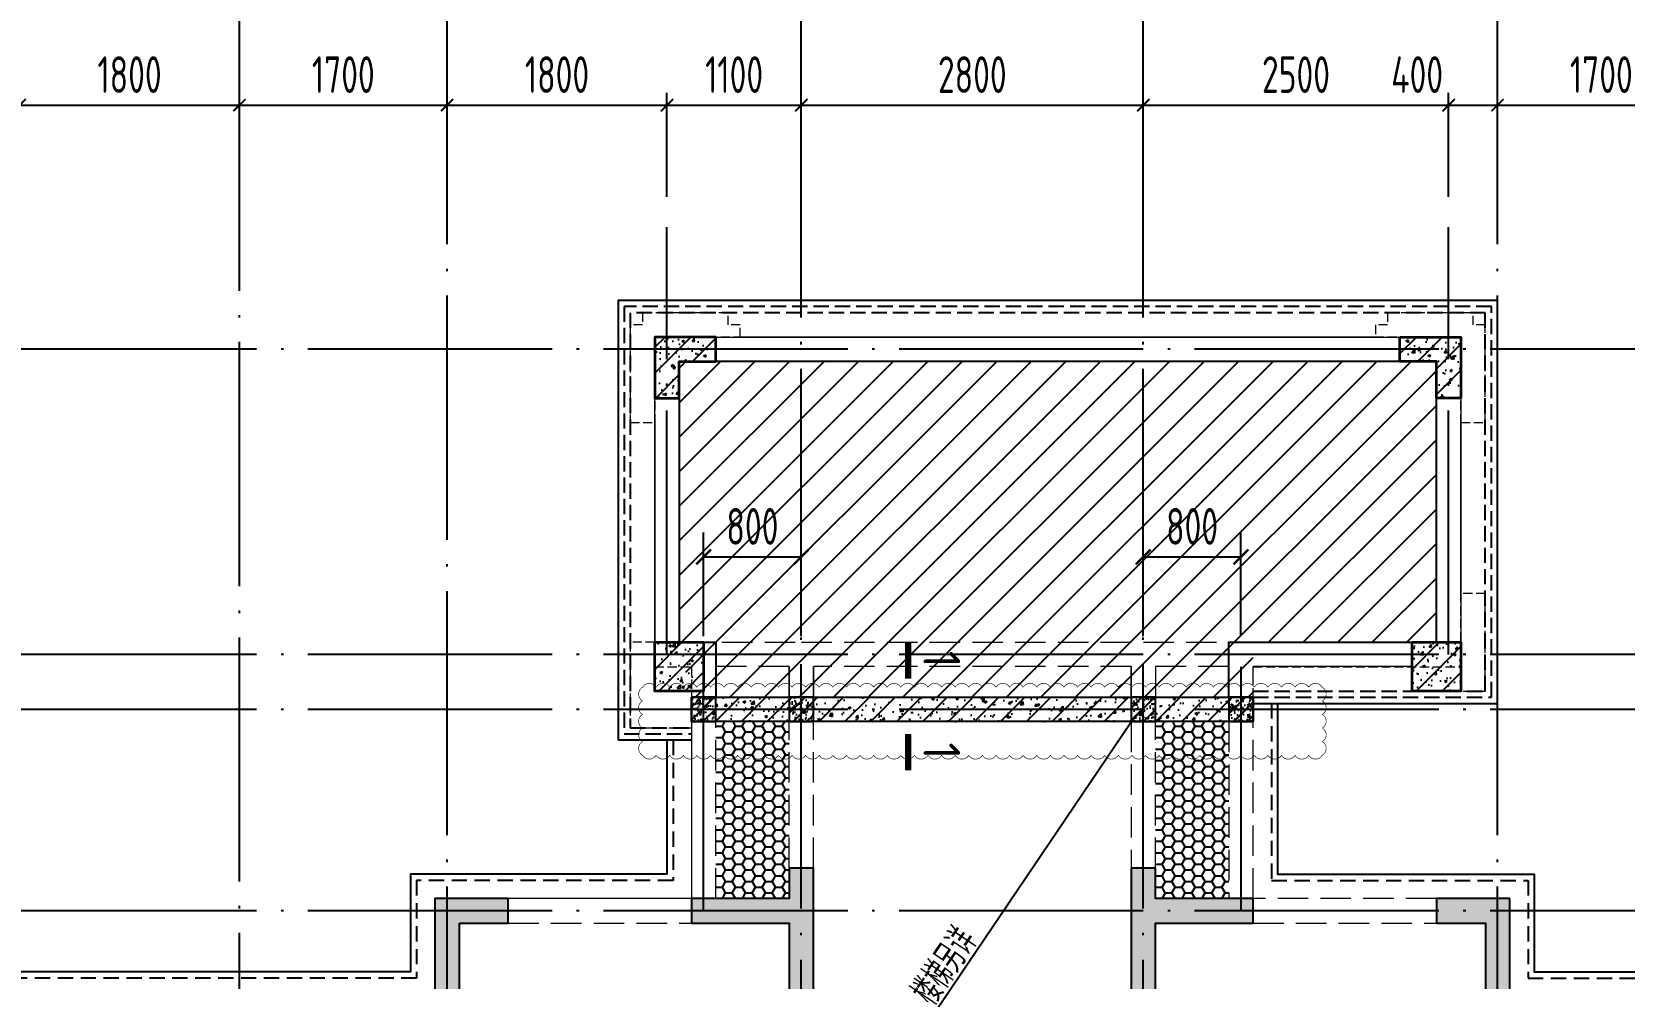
# Model space of a CAD drawing. Extents: x -668857 to 185752, y -270966 to 286822.
# Drawn here: x -175291 to -162254, y 136640 to 144392 of the extents above; entities that cross this region are included whole.
import ezdxf

# ---------------------------------------------------------------- set-up
doc = ezdxf.new("R2010")
doc.units = 0
doc.header["$LTSCALE"] = 1000
for name, pattern in [('__DASH', [0.35, 0.25, -0.1]), ('DASH', [0.35, 0.25, -0.1]), ('DOTE', [2.42, 2, -0.2, 0.02, -0.2]), ('HIDDEN', [0.375, 0.25, -0.125])]:
    doc.linetypes.add(name, pattern=pattern)
doc.layers.get('0').update_dxf_attribs({"linetype": 'CONTINUOUS'})
doc.layers.get('DEFPOINTS').update_dxf_attribs({"linetype": 'CONTINUOUS'})
for name, color, linetype in [('A-AXIS', 1, 'CONTINUOUS'), ('A-DOTE', 10, 'DOTE'), ('HATCH', 8, 'CONTINUOUS'), ('ROOF', 183, 'CONTINUOUS'), ('S-B板填充', 251, 'CONTINUOUS'), ('S-B板边线', 2, 'CONTINUOUS'), ('S-B板配筋号', 7, 'CONTINUOUS'), ('S-L主梁线', 4, 'DASH'), ('S-Q墙填充', 252, 'CONTINUOUS'), ('S-Q墙实线', 6, 'CONTINUOUS'), ('S-Q墙标注', 3, 'CONTINUOUS'), ('S-Y一般标注', 3, 'CONTINUOUS'), ('S-Z柱填充', 252, 'CONTINUOUS'), ('S-Z柱实线', 6, 'CONTINUOUS'), ('S-构造柱', 212, 'CONTINUOUS'), ('THICK', 6, 'CONTINUOUS'), ('看线', 251, 'CONTINUOUS')]:
    doc.layers.add(name, color=color, linetype=linetype)
doc.layers.add('审图修改', color=2, linetype='CONTINUOUS', plot=False)
doc.layers.add('配箍校核', color=34, linetype='CONTINUOUS', plot=False)
doc.layers.add('平面-看线', color=45, linetype='CONTINUOUS', lineweight=15)
doc.styles.add('TSSD_DIMENSION', font='Tssdeng.shx', dxfattribs={"width": 0.7, "bigfont": 'tssdchn.shx'})
doc.styles.add('TSSD_Label', font='Tssdeng.shx', dxfattribs={"width": 0.7, "bigfont": 'hztxt.shx'})
doc.styles.add('TSSD_REIN', font='tssdeng.shx', dxfattribs={"width": 0.7, "height": 300, "bigfont": 'tssdchn.shx'})
doc.styles.add('结构文字', font='zstxt.shx', dxfattribs={"width": 0.7, "bigfont": 'zshz.shx'})
doc.dimstyles.new('STRUCK', dxfattribs={"dimtxt": 400, "dimasz": 121, "dimexe": 200, "dimexo": 150, "dimgap": 115, "dimtad": 1, "dimdec": 0, "dimdsep": 46, "dimtxsty": '结构文字', "dimblk": 'ARCHTICK', "dimcen": 400, "dimclrd": 3, "dimclre": 3, "dimclrt": 7, "dimadec": 0, "dimazin": 0, "dimtfac": 1, "dimtdec": 0, "dimtix": 1, "dimtmove": 2, "dimatfit": 3, "dimldrblk": '_DIMX', "dimfxl": 1, "dimtolj": 1, "dimtzin": 0, "dimarcsym": 0})
doc.dimstyles.new('TSSD_100_100', dxfattribs={"dimtxt": 300, "dimasz": 100, "dimexe": 100, "dimexo": 250, "dimgap": 100, "dimtad": 1, "dimdec": 0, "dimzin": 0, "dimdsep": 46, "dimtxsty": 'TSSD_DIMENSION', "dimblk": 'ARCHTICK', "dimcen": 0, "dimdle": 100, "dimclrt": 7, "dimadec": 0, "dimazin": 0, "dimtfac": 1, "dimtdec": 0, "dimtix": 1, "dimtmove": 2, "dimatfit": 3, "dimldrblk": 'ARCHTICK', "dimfxl": 1, "dimtolj": 1, "dimtzin": 0, "dimarcsym": 0})
pattern_1 = [(50, (46738.58, -83346.06), (215.17805, -18.82564), [22.5, -247.5]), (355, (46738.58, -83346.06), (-41.6254, 225.65764), [18, -198]), (100.4514, (46756.5, -83347.63), (173.55281, 206.83186), [19.12206, -210.34263]), (46.1842, (46738.58, -83286.06), (320.1723, -49.6557), [33.75, -371.25]), (96.6356, (46765.26, -83290.2), (280.3988, 292.23536), [28.6831, -315.5139]), (351.1842, (46738.58, -83286.06), (280.3986, 292.2356), [27, -297]), (21, (46768.58, -83301.06), (179.07212, -120.78567), [22.5, -247.5]), (326, (46768.58, -83301.06), (72.9946, 217.545), [18, -198]), (71.4514, (46783.5, -83311.13), (252.0668, 96.75915), [19.12206, -210.34263]), (37.5, (46738.58, -83346.06), (3.647957, 99.868156), [0, -195.6, 0, -201, 0, -198.75]), (7.5, (46738.58, -83346.06), (78.92086, 118.323514), [0, -114.6, 0, -191.1, 0, -75.75]), (327.5, (46671.68, -83346.06), (160.14673, -6.76646), [0, -75, 0, -234, 0, -310.5]), (317.5, (46641.68, -83346.06), (174.95585, 30.0315), [0, -97.5, 0, -155.4, 0, -220.5]), (45, (46738.58, -83346.06), (-106.06602, 106.06602), [])]

# ---------------------------------------------------------------- blocks, each defined once
blk = doc.blocks.new('_ArchTick')
at = {"color": 0, "linetype": 'ByBlock', "const_width": 0.15}
blk.add_lwpolyline([(-0.5, -0.5), (0.5, 0.5)], dxfattribs=at)
blk = doc.blocks.new('*D95')
at = {"layer": 'DEFPOINTS', "color": 0, "transparency": 16777216}
for p in [(34300, 22100), (31400, 21100), (34300, 21100)]:
    blk.add_point(p, dxfattribs=at)
at = {"layer": 'S-Y一般标注', "color": 0, "lineweight": -2, "transparency": 16777216}
for p, q in [((31400, 21350), (31400, 22200)), ((34300, 21350), (34300, 22200)), ((31300, 22100), (34400, 22100))]:
    blk.add_line(p, q, dxfattribs=at)
at = {"layer": 'S-Y一般标注', "color": 0, "lineweight": -2, "transparency": 16777216, "xscale": 100, "yscale": 100, "zscale": 100, "rotation": 180}
blk.add_blockref('_ArchTick', (31400, 22100), dxfattribs=at)
at = {"layer": 'S-Y一般标注', "color": 0, "lineweight": -2, "transparency": 16777216, "xscale": 100, "yscale": 100, "zscale": 100}
blk.add_blockref('_ArchTick', (34300, 22100), dxfattribs=at)
at = {"layer": 'S-Y一般标注', "color": 7, "transparency": 16777216, "insert": (32850, 22350), "char_height": 300, "attachment_point": 5, "style": 'TSSD_DIMENSION'}
blk.add_mtext('\\A1;2900', dxfattribs=at)
blk = doc.blocks.new('*D96')
at = {"layer": 'DEFPOINTS', "color": 0, "transparency": 16777216}
for p in [(36100, 22100), (34300, 21100), (36100, 21100)]:
    blk.add_point(p, dxfattribs=at)
at = {"layer": 'S-Y一般标注', "color": 0, "lineweight": -2, "transparency": 16777216}
for p, q in [((34300, 21350), (34300, 22200)), ((36100, 21350), (36100, 22200)), ((34200, 22100), (36200, 22100))]:
    blk.add_line(p, q, dxfattribs=at)
at = {"layer": 'S-Y一般标注', "color": 0, "lineweight": -2, "transparency": 16777216, "xscale": 100, "yscale": 100, "zscale": 100, "rotation": 180}
blk.add_blockref('_ArchTick', (34300, 22100), dxfattribs=at)
at = {"layer": 'S-Y一般标注', "color": 0, "lineweight": -2, "transparency": 16777216, "xscale": 100, "yscale": 100, "zscale": 100}
blk.add_blockref('_ArchTick', (36100, 22100), dxfattribs=at)
at = {"layer": 'S-Y一般标注', "color": 7, "transparency": 16777216, "insert": (35200, 22350), "char_height": 300, "attachment_point": 5, "style": 'TSSD_DIMENSION'}
blk.add_mtext('\\A1;1800', dxfattribs=at)
blk = doc.blocks.new('*D97')
at = {"layer": 'DEFPOINTS', "color": 0, "transparency": 16777216}
for p in [(37800, 22100), (36100, 21100), (37800, 21100)]:
    blk.add_point(p, dxfattribs=at)
at = {"layer": 'S-Y一般标注', "color": 0, "lineweight": -2, "transparency": 16777216}
for p, q in [((36100, 21350), (36100, 22200)), ((37800, 21350), (37800, 22200)), ((36000, 22100), (37900, 22100))]:
    blk.add_line(p, q, dxfattribs=at)
at = {"layer": 'S-Y一般标注', "color": 0, "lineweight": -2, "transparency": 16777216, "xscale": 100, "yscale": 100, "zscale": 100, "rotation": 180}
blk.add_blockref('_ArchTick', (36100, 22100), dxfattribs=at)
at = {"layer": 'S-Y一般标注', "color": 0, "lineweight": -2, "transparency": 16777216, "xscale": 100, "yscale": 100, "zscale": 100}
blk.add_blockref('_ArchTick', (37800, 22100), dxfattribs=at)
at = {"layer": 'S-Y一般标注', "color": 7, "transparency": 16777216, "insert": (36950, 22350), "char_height": 300, "attachment_point": 5, "style": 'TSSD_DIMENSION'}
blk.add_mtext('\\A1;1700', dxfattribs=at)
blk = doc.blocks.new('*D98')
at = {"layer": 'DEFPOINTS', "color": 0, "transparency": 16777216}
for p in [(40700, 22100), (39600, 21100), (40700, 21100)]:
    blk.add_point(p, dxfattribs=at)
at = {"layer": 'S-Y一般标注', "color": 0, "lineweight": -2, "transparency": 16777216}
for p, q in [((39600, 21350), (39600, 22200)), ((40700, 21350), (40700, 22200)), ((39500, 22100), (40800, 22100))]:
    blk.add_line(p, q, dxfattribs=at)
at = {"layer": 'S-Y一般标注', "color": 0, "lineweight": -2, "transparency": 16777216, "xscale": 100, "yscale": 100, "zscale": 100, "rotation": 180}
blk.add_blockref('_ArchTick', (39600, 22100), dxfattribs=at)
at = {"layer": 'S-Y一般标注', "color": 0, "lineweight": -2, "transparency": 16777216, "xscale": 100, "yscale": 100, "zscale": 100}
blk.add_blockref('_ArchTick', (40700, 22100), dxfattribs=at)
at = {"layer": 'S-Y一般标注', "color": 7, "transparency": 16777216, "insert": (40150, 22350), "char_height": 300, "attachment_point": 5, "style": 'TSSD_DIMENSION'}
blk.add_mtext('\\A1;1100', dxfattribs=at)
blk = doc.blocks.new('*D99')
at = {"layer": 'DEFPOINTS', "color": 0, "transparency": 16777216}
for p in [(43500, 22100), (40700, 21100), (43500, 21100)]:
    blk.add_point(p, dxfattribs=at)
at = {"layer": 'S-Y一般标注', "color": 0, "lineweight": -2, "transparency": 16777216}
for p, q in [((40700, 21350), (40700, 22200)), ((43500, 21350), (43500, 22200)), ((40600, 22100), (43600, 22100))]:
    blk.add_line(p, q, dxfattribs=at)
at = {"layer": 'S-Y一般标注', "color": 0, "lineweight": -2, "transparency": 16777216, "xscale": 100, "yscale": 100, "zscale": 100, "rotation": 180}
blk.add_blockref('_ArchTick', (40700, 22100), dxfattribs=at)
at = {"layer": 'S-Y一般标注', "color": 0, "lineweight": -2, "transparency": 16777216, "xscale": 100, "yscale": 100, "zscale": 100}
blk.add_blockref('_ArchTick', (43500, 22100), dxfattribs=at)
at = {"layer": 'S-Y一般标注', "color": 7, "transparency": 16777216, "insert": (42100, 22350), "char_height": 300, "attachment_point": 5, "style": 'TSSD_DIMENSION'}
blk.add_mtext('\\A1;2800', dxfattribs=at)
blk = doc.blocks.new('*D100')
at = {"layer": 'DEFPOINTS', "color": 0, "transparency": 16777216}
for p in [(46400, 22100), (46000, 21100), (46400, 21100)]:
    blk.add_point(p, dxfattribs=at)
at = {"layer": 'S-Y一般标注', "color": 0, "lineweight": -2, "transparency": 16777216}
for p, q in [((46000, 21350), (46000, 22200)), ((46400, 21350), (46400, 22200)), ((45900, 22100), (46500, 22100))]:
    blk.add_line(p, q, dxfattribs=at)
at = {"layer": 'S-Y一般标注', "color": 0, "lineweight": -2, "transparency": 16777216, "xscale": 100, "yscale": 100, "zscale": 100, "rotation": 180}
blk.add_blockref('_ArchTick', (46000, 22100), dxfattribs=at)
at = {"layer": 'S-Y一般标注', "color": 0, "lineweight": -2, "transparency": 16777216, "xscale": 100, "yscale": 100, "zscale": 100}
blk.add_blockref('_ArchTick', (46400, 22100), dxfattribs=at)
at = {"layer": 'S-Y一般标注', "color": 7, "transparency": 16777216, "insert": (45742, 22350), "char_height": 300, "attachment_point": 5, "style": 'TSSD_DIMENSION'}
blk.add_mtext('\\A1;400', dxfattribs=at)
blk = doc.blocks.new('*D101')
at = {"layer": 'DEFPOINTS', "color": 0, "transparency": 16777216}
for p in [(48100, 22100), (46400, 21100), (48100, 21100)]:
    blk.add_point(p, dxfattribs=at)
at = {"layer": 'S-Y一般标注', "color": 0, "lineweight": -2, "transparency": 16777216}
for p, q in [((46400, 21350), (46400, 22200)), ((48100, 21350), (48100, 22200)), ((46300, 22100), (48200, 22100))]:
    blk.add_line(p, q, dxfattribs=at)
at = {"layer": 'S-Y一般标注', "color": 0, "lineweight": -2, "transparency": 16777216, "xscale": 100, "yscale": 100, "zscale": 100, "rotation": 180}
blk.add_blockref('_ArchTick', (46400, 22100), dxfattribs=at)
at = {"layer": 'S-Y一般标注', "color": 0, "lineweight": -2, "transparency": 16777216, "xscale": 100, "yscale": 100, "zscale": 100}
blk.add_blockref('_ArchTick', (48100, 22100), dxfattribs=at)
at = {"layer": 'S-Y一般标注', "color": 7, "transparency": 16777216, "insert": (47250, 22350), "char_height": 300, "attachment_point": 5, "style": 'TSSD_DIMENSION'}
blk.add_mtext('\\A1;1700', dxfattribs=at)
blk = doc.blocks.new('*D120')
at = {"layer": 'DEFPOINTS', "color": 0, "transparency": 16777216}
for p in [(39600, 22100), (37800, 21100), (39600, 21100)]:
    blk.add_point(p, dxfattribs=at)
at = {"layer": 'S-Y一般标注', "color": 0, "lineweight": -2, "transparency": 16777216}
for p, q in [((37800, 21350), (37800, 22200)), ((39600, 21350), (39600, 22200)), ((37700, 22100), (39700, 22100))]:
    blk.add_line(p, q, dxfattribs=at)
at = {"layer": 'S-Y一般标注', "color": 0, "lineweight": -2, "transparency": 16777216, "xscale": 100, "yscale": 100, "zscale": 100, "rotation": 180}
blk.add_blockref('_ArchTick', (37800, 22100), dxfattribs=at)
at = {"layer": 'S-Y一般标注', "color": 0, "lineweight": -2, "transparency": 16777216, "xscale": 100, "yscale": 100, "zscale": 100}
blk.add_blockref('_ArchTick', (39600, 22100), dxfattribs=at)
at = {"layer": 'S-Y一般标注', "color": 7, "transparency": 16777216, "insert": (38700, 22350), "char_height": 300, "attachment_point": 5, "style": 'TSSD_DIMENSION'}
blk.add_mtext('\\A1;1800', dxfattribs=at)
blk = doc.blocks.new('*D121')
at = {"layer": 'DEFPOINTS', "color": 0, "transparency": 16777216}
for p in [(46000, 22100), (43500, 21100), (46000, 21100)]:
    blk.add_point(p, dxfattribs=at)
at = {"layer": 'S-Y一般标注', "color": 0, "lineweight": -2, "transparency": 16777216}
for p, q in [((43500, 21350), (43500, 22200)), ((46000, 21350), (46000, 22200)), ((43400, 22100), (46100, 22100))]:
    blk.add_line(p, q, dxfattribs=at)
at = {"layer": 'S-Y一般标注', "color": 0, "lineweight": -2, "transparency": 16777216, "xscale": 100, "yscale": 100, "zscale": 100, "rotation": 180}
blk.add_blockref('_ArchTick', (43500, 22100), dxfattribs=at)
at = {"layer": 'S-Y一般标注', "color": 0, "lineweight": -2, "transparency": 16777216, "xscale": 100, "yscale": 100, "zscale": 100}
blk.add_blockref('_ArchTick', (46000, 22100), dxfattribs=at)
at = {"layer": 'S-Y一般标注', "color": 7, "transparency": 16777216, "insert": (44750, 22350), "char_height": 300, "attachment_point": 5, "style": 'TSSD_DIMENSION'}
blk.add_mtext('\\A1;2500', dxfattribs=at)
blk = doc.blocks.new('20210729.03492876')
at = {"layer": 'ROOF', "ltscale": 0.8}
for points in [[(40100, 13200), (42100, 13200), (42100, 16500), (34900, 16500), (34900, 12900), (35500, 12900)], [(39900, 13250), (39900, 13700), (41600, 13700), (41600, 16000), (35400, 16000), (35400, 13700), (35700, 13700), (35700, 13250)]]:
    blk.add_lwpolyline(points, dxfattribs=at)
at = {"layer": 'ROOF', "linetype": '__DASH', "ltscale": 0.5}
for points in [[(40100, 13250), (42050, 13250), (42050, 16450), (34950, 16450), (34950, 12950), (35500, 12950)], [(40100, 13300), (42000, 13300), (42000, 16400), (35000, 16400), (35000, 13000), (35500, 13000)]]:
    blk.add_lwpolyline(points, dxfattribs=at)
at = {"layer": '平面-看线', "linetype": 'DASH', "ltscale": 0.3}
for points in [[(40100, 13250), (40100, 13500), (41400, 13500), (41400, 13300), (42000, 13300), (42000, 14100), (41800, 14100), (41800, 15500), (42000, 15500), (42000, 16300), (41900, 16300), (41900, 16400), (41610, 16400), (41610, 16400), (41490, 16400), (41490, 16400), (41200, 16400), (41200, 16300), (41100, 16300), (41100, 16200), (35900, 16200), (35900, 16300), (35800, 16300), (35800, 16400), (35510, 16400), (35510, 16400), (35390, 16400), (35390, 16400), (35100, 16400), (35100, 16300), (35000, 16300), (35000, 15500), (35200, 15500), (35200, 13700), (35000, 13700), (35000, 13000), (35500, 13000)], [(40100, 13250), (40100, 13500), (41800, 13500), (41800, 16200), (35200, 16200), (35200, 13500), (35500, 13500), (35500, 13250)]]:
    blk.add_lwpolyline(points, dxfattribs=at)
at = {"layer": '看线', "color": 201, "linetype": 'HIDDEN', "ltscale": 0.5}
for points in [[(40250, 13200), (40250, 11750), (42350, 11750), (42350, 10950), (48750, 10950), (48750, 9950), (50550, 9950), (50550, 1550), (47600, 1550)], [(35350, 12900), (35350, 11750), (33250, 11750), (33250, 10950), (26850, 10950), (26850, 10950), (25300, 10950)]]:
    blk.add_lwpolyline(points, dxfattribs=at)
at = {"layer": '看线', "color": 201}
for points in [[(40300, 13200), (40300, 11800), (42400, 11800), (42400, 11000), (48800, 11000), (48800, 10000), (50600, 10000), (50600, 1500), (47750, 1500)], [(35300, 12900), (35300, 11800), (33200, 11800), (33200, 11000), (26800, 11000), (26800, 11000), (25300, 11000)]]:
    blk.add_lwpolyline(points, dxfattribs=at)
blk = doc.blocks.new('20210807.15313138')
at = {"layer": 'S-Q墙填充'}
h = blk.add_hatch(color=252, dxfattribs=at)
h.dxf.hatch_style = 1
h.paths.add_polyline_path([(97216, 67840), (97216, 68190), (97016, 68190), (97016, 67940), (96216, 67940), (96216, 67740), (97016, 67740), (97016, 66540), (97216, 66540)])
h = blk.add_hatch(color=252, dxfattribs=at)
h.dxf.hatch_style = 1
h.paths.add_polyline_path([(99816, 67840), (99816, 66540), (100016, 66540), (100016, 67740), (100815, 67740), (100815, 67940), (100016, 67940), (100016, 68190), (99816, 68190)])
h = blk.add_hatch(color=252, dxfattribs=at)
h.dxf.hatch_style = 1
h.paths.add_polyline_path([(94316, 67740), (94716, 67740), (94716, 67940), (94116, 67940), (94116, 66940), (94316, 66940)])
h = blk.add_hatch(color=252, dxfattribs=at)
h.dxf.hatch_style = 1
h.paths.add_polyline_path([(102916, 67940), (102316, 67940), (102316, 67740), (102716, 67740), (102716, 66940), (102916, 66940)])
at = {"layer": 'S-Z柱填充'}
h = blk.add_hatch(dxfattribs=at)
h.set_pattern_fill('ARMORED', color=256, scale=30, style=0)
h.set_pattern_definition(pattern_1)
h.paths.add_polyline_path([(96416, 72540), (95916, 72540), (95916, 72040), (96116, 72040), (96116, 72340), (96416, 72340)])
h = blk.add_hatch(dxfattribs=at)
h.set_pattern_fill('ARMORED', color=256, scale=30, style=0)
h.set_pattern_definition(pattern_1)
h.paths.add_polyline_path([(102016, 72540), (102516, 72540), (102516, 72040), (102316, 72040), (102316, 72340), (102016, 72340)])
h = blk.add_hatch(dxfattribs=at)
h.set_pattern_fill('ARMORED', color=256, scale=30, style=0)
h.set_pattern_definition([(50, (-309492.94, 38050.78), (215.178055, -18.82564), [22.5, -247.5]), (355, (-309492.94, 38050.78), (-41.6254, 225.65764), [18, -198]), (100.4514, (-309475.01, 38049.21), (173.55281, 206.83186), [19.12206, -210.34263]), (46.1842, (-309492.94, 38110.78), (320.17231, -49.6557), [33.75, -371.25]), (96.6356, (-309466.26, 38106.65), (280.3988, 292.23536), [28.68309, -315.5139]), (351.1842, (-309492.94, 38110.8), (280.39858, 292.23558), [27, -297]), (21, (-309462.94, 38095.78), (179.072116, -120.78567), [22.5, -247.5]), (326, (-309462.94, 38095.78), (72.9946, 217.54501), [18, -198]), (71.4514, (-309448.02, 38085.72), (252.06679, 96.75915), [19.12206, -210.34263]), (37.5, (-309492.945, 38050.78), (3.647957, 99.868156), [0, -195.6, 0, -201, 0, -198.75]), (7.5, (-309492.94, 38050.78), (78.92086, 118.323514), [0, -114.6, 0, -191.1, 0, -75.75]), (327.5, (-309559.845, 38050.78), (160.146731, -6.766462), [0, -75, 0, -234, 0, -310.5]), (317.5, (-309589.84, 38050.78), (174.95585, 30.031495), [0, -97.5, 0, -155.4, 0, -220.5]), (45, (-309492.94, 38050.78), (-106.066017, 106.066017), [])])
h.paths.add_polyline_path([(95916, 70040), (96316, 70040), (96316, 69640), (95916, 69640)])
h = blk.add_hatch(dxfattribs=at)
h.set_pattern_fill('ARMORED', color=256, scale=30, style=0)
h.set_pattern_definition([(50, (-310292.94, 38050.78), (215.178055, -18.82564), [22.5, -247.5]), (355, (-310292.94, 38050.78), (-41.6254, 225.65764), [18, -198]), (100.4514, (-310275.01, 38049.21), (173.55281, 206.83186), [19.12206, -210.34263]), (46.1842, (-310292.94, 38110.78), (320.17231, -49.6557), [33.75, -371.25]), (96.6356, (-310266.26, 38106.65), (280.3988, 292.23536), [28.68309, -315.5139]), (351.1842, (-310292.94, 38110.8), (280.39858, 292.23558), [27, -297]), (21, (-310262.94, 38095.78), (179.072116, -120.78567), [22.5, -247.5]), (326, (-310262.94, 38095.78), (72.9946, 217.54501), [18, -198]), (71.4514, (-310248.02, 38085.72), (252.06679, 96.75915), [19.12206, -210.34263]), (37.5, (-310292.945, 38050.78), (3.647957, 99.868156), [0, -195.6, 0, -201, 0, -198.75]), (7.5, (-310292.94, 38050.78), (78.92086, 118.323514), [0, -114.6, 0, -191.1, 0, -75.75]), (327.5, (-310359.845, 38050.78), (160.146731, -6.766462), [0, -75, 0, -234, 0, -310.5]), (317.5, (-310389.84, 38050.78), (174.95585, 30.031495), [0, -97.5, 0, -155.4, 0, -220.5]), (45, (-310292.94, 38050.78), (-106.066017, 106.066017), [])])
h.paths.add_polyline_path([(102116, 70040), (102516, 70040), (102516, 69640), (102116, 69640)])
at = {"layer": 'S-L主梁线', "linetype": 'ByBlock', "lineweight": 18}
for p, q in [((96416, 72540), (102016, 72540)), ((95916, 70040), (95916, 72040)), ((102516, 72040), (102516, 70040)), ((102116, 69840), (100816, 69840)), ((96216, 69640), (96216, 67940)), ((96216, 69590), (96216, 69590)), ((96416, 69590), (97016, 69590)), ((97216, 69590), (99816, 69590)), ((100016, 69590), (100616, 69589)), ((96216, 67940), (94716, 67940))]:
    blk.add_line(p, q, dxfattribs=at)
at = {"layer": 'S-L主梁线', "linetype": 'DASH', "lineweight": 18}
for p, q in [((102016, 72340), (96416, 72340)), ((96116, 72040), (96116, 70040)), ((102316, 70040), (102316, 72040)), ((96116, 70040), (97116, 70040)), ((97116, 70040), (99916, 70040)), ((99916, 70040), (100716, 70040)), ((100716, 70040), (102116, 70040)), ((96416, 69490), (96416, 69840)), ((96416, 69840), (96416, 69590)), ((97016, 69840), (96416, 69840)), ((97016, 69840), (97016, 69590)), ((97016, 69590), (97016, 69840)), ((97216, 69590), (97216, 69840)), ((97216, 69840), (97216, 69590)), ((99816, 69840), (97216, 69840)), ((99816, 69840), (99816, 69590)), ((99816, 69590), (99816, 69840)), ((100016, 69840), (100016, 69590)), ((100016, 69840), (100016, 69590)), ((100616, 69840), (100016, 69840)), ((100616, 69840), (100616, 69589)), ((100616, 69589), (100616, 69840)), ((100816, 67940), (100816, 69840)), ((97016, 69390), (96416, 69390)), ((96416, 67940), (96416, 69390)), ((97016, 68190), (97016, 69390)), ((97216, 68190), (97216, 69390)), ((99816, 69390), (97216, 69390)), ((99816, 69390), (99816, 68190)), ((100616, 69389), (100016, 69390)), ((100016, 68190), (100016, 69390)), ((100616, 69389), (100616, 67940)), ((102316, 67940), (100816, 67940)), ((94716, 67740), (96216, 67740)), ((100815, 67740), (102316, 67740))]:
    blk.add_line(p, q, dxfattribs=at)
at = {"layer": 'S-Q墙实线'}
blk.add_lwpolyline([(97216, 67840), (97216, 68190), (97016, 68190), (97016, 67940), (96216, 67940), (96216, 67740), (97016, 67740), (97016, 66540), (97216, 66540), (97216, 67840)], dxfattribs=at)
for points in [[(99816, 67840), (99816, 66540), (100016, 66540), (100016, 67740), (100815, 67740), (100815, 67940), (100016, 67940), (100016, 68190), (99816, 68190)], [(94316, 67740), (94716, 67740), (94716, 67940), (94116, 67940), (94116, 66940), (94316, 66940)], [(102916, 67940), (102316, 67940), (102316, 67740), (102716, 67740), (102716, 66940), (102916, 66940)]]:
    blk.add_lwpolyline(points, close=True, dxfattribs=at)
at = {"layer": 'S-Z柱实线', "lineweight": 35}
for points in [[(96416, 72540), (95916, 72540), (95916, 72040), (96116, 72040), (96116, 72340), (96416, 72340), (96416, 72540)], [(102016, 72540), (102516, 72540), (102516, 72040), (102316, 72040), (102316, 72340), (102016, 72340), (102016, 72540)]]:
    blk.add_lwpolyline(points, dxfattribs=at)
for points in [[(95916, 70040), (96316, 70040), (96316, 69640), (95916, 69640)], [(102116, 70040), (102516, 70040), (102516, 69640), (102116, 69640)]]:
    blk.add_lwpolyline(points, close=True, dxfattribs=at)
blk = doc.blocks.new('20210730.02141516')
at = {"layer": 'S-构造柱'}
h = blk.add_hatch(dxfattribs=at)
h.set_pattern_fill('ARMORED', color=256, scale=15, angle=-90, style=0)
h.set_pattern_definition([(320, (-154189.41, 3278673.45), (-9.4128202, -107.5890274), [11.25, -123.75]), (265, (-154189.41, 3278673.45), (112.82882, 20.8127), [9, -99]), (10.4514, (-154190.19, 3278664.49), (103.4159313, -86.7764073), [9.5610285, -105.1713168]), (316.1842, (-154159.41, 3278673.45), (-24.827852, -160.0861573), [16.875, -185.625]), (6.6356, (-154161.48, 3278660.11), (146.117681, -140.199406), [14.341543, -157.75695]), (261.1842, (-154159.41, 3278673.45), (146.11779, -140.199292), [13.5, -148.5]), (291, (-154166.91, 3278658.45), (-60.3928336, -89.5360578), [11.25, -123.75]), (236, (-154166.91, 3278658.45), (108.7725068, -36.4972998), [9, -99]), (341.4514, (-154171.94, 3278650.99), (48.3795745, -126.0333943), [9.5610285, -105.1713168]), (307.5, (-154189.41, 3278673.454), (49.93407807, -1.8239783), [0, -97.8, 0, -100.5, 0, -99.375]), (277.5, (-154189.41, 3278673.454), (59.1617568, -39.4604306), [0, -57.3, 0, -95.55, 0, -37.875]), (237.5, (-154189.41, 3278706.904), (-3.38323076, -80.07336543), [0, -37.5, 0, -117, 0, -155.25]), (227.5, (-154189.41, 3278721.904), (15.0157473, -87.4779254), [0, -48.75, 0, -77.7, 0, -110.25]), (315, (-154189.41, 3278673.454), (53.0330086, 53.0330086), [])])
h.paths.add_polyline_path([(200, 200), (200, 0), (0, 0), (0, 200)])
blk.add_lwpolyline([(200, 200), (200, 0), (0, 0), (0, 200)], close=True, dxfattribs=at)
blk = doc.blocks.new('20210809.18285270')
at = {"layer": 'ROOF', "xscale": -1, "rotation": 4.61764226855621e-08}
for p in [(35500, 12550), (36300, 12550), (39100, 12550), (39900, 12550)]:
    blk.add_blockref('20210730.02141516', p, dxfattribs=at)
blk = doc.blocks.new('*D2841')
at = {"layer": 'DEFPOINTS', "color": 0, "transparency": 16777216}
for p in [(-168991, 140091), (-169791, 139291), (-168991, 139291)]:
    blk.add_point(p, dxfattribs=at)
at = {"layer": 'S-Q墙标注', "color": 3, "lineweight": -2, "transparency": 16777216}
for p, q in [((-169791, 139441), (-169791, 140291)), ((-168991, 139441), (-168991, 140291)), ((-169791, 140091), (-168991, 140091))]:
    blk.add_line(p, q, dxfattribs=at)
at = {"layer": 'S-Q墙标注', "color": 3, "lineweight": -2, "transparency": 16777216, "xscale": 121, "yscale": 121, "zscale": 121, "rotation": 180}
blk.add_blockref('_ArchTick', (-169791, 140091), dxfattribs=at)
at = {"layer": 'S-Q墙标注', "color": 3, "lineweight": -2, "transparency": 16777216, "xscale": 121, "yscale": 121, "zscale": 121}
blk.add_blockref('_ArchTick', (-168991, 140091), dxfattribs=at)
at = {"layer": 'S-Q墙标注', "color": 7, "transparency": 16777216, "insert": (-169391, 140341), "char_height": 300, "attachment_point": 5, "style": 'TSSD_REIN'}
blk.add_mtext('\\A1;800', dxfattribs=at)
blk = doc.blocks.new('_DIMX')
blk.add_line((-150, 0), (150, 0))
at = {"const_width": 50}
blk.add_lwpolyline([(-70, -70), (70, 70)], dxfattribs=at)
blk = doc.blocks.new('*D2842')
at = {"layer": 'DEFPOINTS', "color": 0, "transparency": 16777216}
for p in [(-165391, 140091), (-166191, 139291), (-165391, 139291)]:
    blk.add_point(p, dxfattribs=at)
at = {"layer": 'S-Q墙标注', "color": 3, "lineweight": -2, "transparency": 16777216}
for p, q in [((-166191, 139441), (-166191, 140291)), ((-165391, 139441), (-165391, 140291)), ((-166191, 140091), (-165391, 140091))]:
    blk.add_line(p, q, dxfattribs=at)
at = {"layer": 'S-Q墙标注', "color": 3, "lineweight": -2, "transparency": 16777216, "xscale": 121, "yscale": 121, "zscale": 121, "rotation": 180}
blk.add_blockref('_ArchTick', (-166191, 140091), dxfattribs=at)
at = {"layer": 'S-Q墙标注', "color": 3, "lineweight": -2, "transparency": 16777216, "xscale": 121, "yscale": 121, "zscale": 121}
blk.add_blockref('_ArchTick', (-165391, 140091), dxfattribs=at)
at = {"layer": 'S-Q墙标注', "color": 7, "transparency": 16777216, "insert": (-165791, 140341), "char_height": 300, "attachment_point": 5, "style": 'TSSD_REIN'}
blk.add_mtext('\\A1;800', dxfattribs=at)
blk = doc.blocks.new('20210726.16350016')
at = {"layer": 'A-AXIS'}
for p, q in [((36100, 21100), (36100, 23900)), ((37800, 21100), (37800, 23900)), ((40700, 21100), (40700, 23900)), ((43500, 21100), (43500, 23900)), ((46400, 21100), (46400, 23900))]:
    blk.add_line(p, q, dxfattribs=at)
at = {"layer": 'A-DOTE'}
for p, q in [((36100, 10900), (36100, 21100)), ((37800, 13700), (37800, 21100)), ((39600, 17600), (39600, 21100)), ((40700, 13100.3), (40700, 21100)), ((43500, 13100.3), (43500, 21100)), ((46000, 17600), (46000, 21100)), ((46400, 13700), (46400, 21100)), ((55600, 20100), (3600, 20100)), ((55600, 17600), (3600, 17600)), ((39900, 15500), (39900, 17600)), ((44300, 15500), (44300, 17600)), ((55600, 17150), (3600, 17150)), ((55600, 15500), (3600, 15500))]:
    blk.add_line(p, q, dxfattribs=at)
at = {"layer": 'S-Y一般标注'}
for base, p1, p2, picture, middle in [((34300, 22100), (31400, 21100), (34300, 21100), '*D95', (32850, 22350)), ((36100, 22100), (34300, 21100), (36100, 21100), '*D96', (35200, 22350)), ((37800, 22100), (36100, 21100), (37800, 21100), '*D97', (36950, 22350)), ((39600, 22100), (37800, 21100), (39600, 21100), '*D120', (38700, 22350)), ((40700, 22100), (39600, 21100), (40700, 21100), '*D98', (40150, 22350)), ((43500, 22100), (40700, 21100), (43500, 21100), '*D99', (42100, 22350)), ((46000, 22100), (43500, 21100), (46000, 21100), '*D121', (44750, 22350)), ((48100, 22100), (46400, 21100), (48100, 21100), '*D101', (47250, 22350))]:
    dim = blk.add_linear_dim(base=base, p1=p1, p2=p2, dimstyle='TSSD_100_100', dxfattribs=at)
    dim.commit()
    dim.dimension.update_dxf_attribs({"geometry": picture, "text_midpoint": middle})
dim = blk.add_linear_dim(base=(46400, 22100), p1=(46000, 21100), p2=(46400, 21100), dimstyle='TSSD_100_100', dxfattribs=at)
dim.commit()
dim.dimension.update_dxf_attribs({"geometry": '*D100', "text_midpoint": (45741.9, 22350), "dimtype": 160})

msp = doc.modelspace()

# ---------------------------------------------------------------- hatches: boundary and pattern name
at = {"layer": 'HATCH'}
h = msp.add_hatch(dxfattribs=at)
h.set_pattern_fill('ARMORED', color=252, scale=30, style=0)
h.set_pattern_definition([(50, (-42129.12, -147139.17), (215.17805, -18.82564), [22.5, -247.5]), (355, (-42129.12, -147139.17), (-41.6254, 225.65764), [18, -198]), (100.4514, (-42111.2, -147140.74), (173.55281, 206.83186), [19.12206, -210.34263]), (46.1842, (-42129.12, -147079.17), (320.17231, -49.6557), [33.75, -371.25]), (96.6356, (-42102.44, -147083.3), (280.3988, 292.23536), [28.6831, -315.5139]), (351.1842, (-42129.12, -147079.17), (280.3986, 292.23558), [27, -297]), (21, (-42099.12, -147094.17), (179.07212, -120.78567), [22.5, -247.5]), (326, (-42099.12, -147094.17), (72.9946, 217.54501), [18, -198]), (71.4514, (-42084.2, -147104.24), (252.06679, 96.75915), [19.12206, -210.34263]), (37.5, (-42129.12, -147139.174), (3.647957, 99.868156), [0, -195.6, 0, -201, 0, -198.75]), (7.5, (-42129.12, -147139.17), (78.92086, 118.323514), [0, -114.6, 0, -191.1, 0, -75.75]), (327.5, (-42196.02, -147139.174), (160.14673, -6.766462), [0, -75, 0, -234, 0, -310.5]), (317.5, (-42226.02, -147139.17), (174.95585, 30.031495), [0, -97.5, 0, -155.4, 0, -220.5]), (45, (-42129.12, -147139.17), (-106.06602, 106.06602), [])])
h.paths.add_polyline_path([(-169890.42, 138941.33), (-165290.24, 138941.35), (-165290.24, 138741.44), (-169890.42, 138741.43)])
at = {"layer": 'S-B板填充'}
h = msp.add_hatch(dxfattribs=at)
h.set_pattern_fill('METAL', color=256, scale=50, style=0)
h.set_pattern_definition([(45, (-107356.71, -12952.44), (-141.42136, 141.42136), [])])
edge = h.paths.add_edge_path()
edge.add_line((-165290.65, 138941.37), (-169890.44, 138941.43))
edge.add_line((-169890.44, 138941.43), (-169990.65, 139391.43))
edge.add_line((-169990.65, 139391.43), (-169990.65, 139391.43))
edge.add_line((-169990.65, 139391.43), (-169990.64, 141691.43))
edge.add_line((-169990.64, 141691.43), (-163790.66, 141691.43))
edge.add_line((-163790.66, 141691.43), (-163790.65, 139391.43))
edge.add_line((-163790.65, 139391.43), (-165290.67, 139391.46))
edge.add_line((-165290.67, 139391.46), (-165290.65, 138941.43))
at = {"layer": 'S-B板填充', "linetype": 'ByBlock'}
h = msp.add_hatch(dxfattribs=at)
h.set_pattern_fill('HONEY', color=252, scale=17.142857, style=0)
h.set_pattern_definition([(0, (-114011.37, -44844.837), (81.642857, 47.136514), [54.42857, -108.857143]), (120, (-114011.37, -44844.837), (-81.642847, 47.136531), [54.42857, -108.857143]), (60, (-114011.37, -44844.837), (1e-05, 94.273045), [-108.857143, 54.42857])])
h.paths.add_polyline_path([(-169690.13, 137291.57), (-169089.99, 137291.57), (-169090.14, 138741.53), (-169690.13, 138741.53)])
h = msp.add_hatch(dxfattribs=at)
h.set_pattern_fill('HONEY', color=252, scale=17.142857, style=0)
h.set_pattern_definition([(0, (-110411.56, -44844.7), (81.642857, 47.136514), [54.42857, -108.857143]), (120, (-110411.56, -44844.7), (-81.642847, 47.136531), [54.42857, -108.857143]), (60, (-110411.56, -44844.7), (1e-05, 94.273045), [-108.857143, 54.42857])])
h.paths.add_polyline_path([(-166090.32, 137291.7), (-165490.18, 137291.7), (-165490.2, 138741.44), (-166090.38, 138741.52)])

# ---------------------------------------------------------------- linework, layer by layer
at = {"layer": 'S-B板边线'}
msp.add_lwpolyline([(-169890.42, 138941.33), (-165290.24, 138941.35), (-165290.24, 138741.44), (-169890.42, 138741.43)], close=True, dxfattribs=at)
at = {"layer": 'S-B板配筋号', "color": 1}
msp.add_lwpolyline([(-168890.21, 134889.94), (-166290.69, 138739.67)], dxfattribs=at)
at = {"layer": 'THICK', "const_width": 50}
for points in [[(-168116.04, 139092.2), (-168116.04, 139392.2)], [(-168116.04, 138641.59), (-168116.04, 138341.59)]]:
    msp.add_lwpolyline(points, dxfattribs=at)
at = {"layer": '审图修改', "const_width": 5}
msp.add_lwpolyline([(-170290.61, 139022.9, -0.57735027), (-170179.31, 139022.9, -0.57735027), (-170068.01, 139022.9, -0.57735027), (-169956.71, 139022.9, -0.57735027), (-169845.41, 139022.9, -0.57735027), (-169734.11, 139022.9, -0.57735027), (-169622.81, 139022.9, -0.57735027), (-169511.51, 139022.9, -0.57735027), (-169400.21, 139022.9, -0.57735027), (-169288.91, 139022.9, -0.57735027), (-169177.61, 139022.9, -0.57735027), (-169066.31, 139022.9, -0.57735027), (-168955, 139022.9, -0.57735027), (-168843.7, 139022.9, -0.57735027), (-168732.4, 139022.9, -0.57735027), (-168621.1, 139022.9, -0.57735027), (-168509.8, 139022.9, -0.57735027), (-168398.5, 139022.9, -0.57735027), (-168287.2, 139022.9, -0.57735027), (-168175.9, 139022.9, -0.57735027), (-168064.6, 139022.9, -0.57735027), (-167953.3, 139022.9, -0.57735027), (-167842, 139022.9, -0.57735027), (-167730.7, 139022.9, -0.57735027), (-167619.4, 139022.9, -0.57735027), (-167508.09, 139022.9, -0.57735027), (-167396.79, 139022.9, -0.57735027), (-167285.49, 139022.9, -0.57735027), (-167174.19, 139022.9, -0.57735027), (-167062.89, 139022.9, -0.57735027), (-166951.59, 139022.9, -0.57735027), (-166840.29, 139022.9, -0.57735027), (-166728.99, 139022.9, -0.57735027), (-166617.69, 139022.9, -0.57735027), (-166506.39, 139022.9, -0.57735027), (-166395.09, 139022.9, -0.57735027), (-166283.79, 139022.9, -0.57735027), (-166172.48, 139022.9, -0.57735027), (-166061.18, 139022.9, -0.57735027), (-165949.88, 139022.9, -0.57735027), (-165838.58, 139022.9, -0.57735027), (-165727.28, 139022.9, -0.57735027), (-165615.98, 139022.9, -0.57735027), (-165504.68, 139022.9, -0.57735027), (-165393.38, 139022.9, -0.57735027), (-165282.08, 139022.9, -0.57735027), (-165170.78, 139022.9, -0.57735027), (-165059.48, 139022.9, -0.57735027), (-164948.18, 139022.9, -0.57735027), (-164836.88, 139022.9, -0.57735027), (-164725.57, 139022.9, -0.57735027), (-164725.57, 138911.6, -0.57735027), (-164725.57, 138800.3, -0.57735027), (-164725.57, 138689, -0.57735027), (-164725.57, 138577.7, -0.57735027), (-164725.57, 138466.4, -0.57735027), (-164836.88, 138466.4, -0.57735027), (-164948.18, 138466.4, -0.57735027), (-165059.48, 138466.4, -0.57735027), (-165170.78, 138466.4, -0.57735027), (-165282.08, 138466.4, -0.57735027), (-165393.38, 138466.4, -0.57735027), (-165504.68, 138466.4, -0.57735027), (-165615.98, 138466.4, -0.57735027), (-165727.28, 138466.4, -0.57735027), (-165838.58, 138466.4, -0.57735027), (-165949.88, 138466.4, -0.57735027), (-166061.18, 138466.4, -0.57735027), (-166172.48, 138466.4, -0.57735027), (-166283.79, 138466.4, -0.57735027), (-166395.09, 138466.4, -0.57735027), (-166506.39, 138466.4, -0.57735027), (-166617.69, 138466.4, -0.57735027), (-166728.99, 138466.4, -0.57735027), (-166840.29, 138466.4, -0.57735027), (-166951.59, 138466.4, -0.57735027), (-167062.89, 138466.4, -0.57735027), (-167174.19, 138466.4, -0.57735027), (-167285.49, 138466.4, -0.57735027), (-167396.79, 138466.4, -0.57735027), (-167508.09, 138466.4, -0.57735027), (-167619.4, 138466.4, -0.57735027), (-167730.7, 138466.4, -0.57735027), (-167842, 138466.4, -0.57735027), (-167953.3, 138466.4, -0.57735027), (-168064.6, 138466.4, -0.57735027), (-168175.9, 138466.4, -0.57735027), (-168287.2, 138466.4, -0.57735027), (-168398.5, 138466.4, -0.57735027), (-168509.8, 138466.4, -0.57735027), (-168621.1, 138466.4, -0.57735027), (-168732.4, 138466.4, -0.57735027), (-168843.7, 138466.4, -0.57735027), (-168955, 138466.4, -0.57735027), (-169066.31, 138466.4, -0.57735027), (-169177.61, 138466.4, -0.57735027), (-169288.91, 138466.4, -0.57735027), (-169400.21, 138466.4, -0.57735027), (-169511.51, 138466.4, -0.57735027), (-169622.81, 138466.4, -0.57735027), (-169734.11, 138466.4, -0.57735027), (-169845.41, 138466.4, -0.57735027), (-169956.71, 138466.4, -0.57735027), (-170068.01, 138466.4, -0.57735027), (-170179.31, 138466.4, -0.57735027), (-170290.61, 138466.4, -0.57735027), (-170290.61, 138577.7, -0.57735027), (-170290.61, 138689, -0.57735027), (-170290.61, 138800.3, -0.57735027), (-170290.61, 138911.6, -0.57735027), (-170290.61, 139022.9, -0.57735027), (-170290.61, 139022.9, -0.57735027)], format="xyb", dxfattribs=at)

# ---------------------------------------------------------------- block references
msp.add_blockref('20210729.03492876', (-205390.65, 125691.43))
at = {"layer": 'A-DOTE'}
msp.add_blockref('20210726.16350016', (-209690.65, 121691.38), dxfattribs=at)
at = {"layer": 'S-Q墙填充'}
msp.add_blockref('20210807.15313138', (-266106.29, 69351.89), dxfattribs=at)
at = {"layer": '配箍校核'}
msp.add_blockref('20210809.18285270', (-205190.67, 126191.27), dxfattribs=at)

# ---------------------------------------------------------------- texts
at = {"layer": 'S-B板配筋号', "color": 1, "style": 'TSSD_REIN', "width": 0.7}
msp.add_text('楼梯另详', height=250, rotation=55.970982, dxfattribs=at).set_placement((-167900.51, 136396.07))
at = {"layer": 'THICK', "style": 'TSSD_Label'}
for p in [(-167991.04, 139322.96), (-167991.04, 138572.36)]:
    msp.add_text('1', height=300, rotation=270, dxfattribs=at).set_placement(p)

# ---------------------------------------------------------------- dimensions: what is measured, and where the dimension line sits
at = {"layer": 'S-Q墙标注'}
for base, p1, p2, picture, middle in [((-168990.65, 140091.43), (-169790.65, 139291.43), (-168990.65, 139291.43), '*D2841', (-169390.65, 140341.43)), ((-165390.65, 140091.43), (-166190.65, 139291.43), (-165390.65, 139291.43), '*D2842', (-165790.65, 140341.43))]:
    dim = msp.add_linear_dim(base=base, p1=p1, p2=p2, dimstyle='STRUCK', override={"dimtxt": 300, "dimgap": 100, "dimtxsty": 'TSSD_REIN'}, dxfattribs=at)
    dim.commit()
    dim.dimension.update_dxf_attribs({"geometry": picture, "text_midpoint": middle})

doc.saveas('drawing.dxf')
